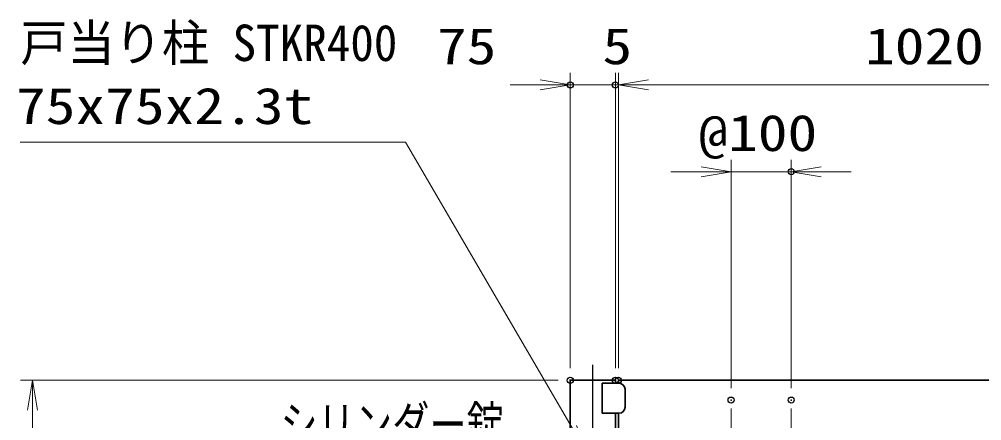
# Model space of a CAD drawing. Units: millimetres at full size. Extents: x -5940 to 5940, y -4200 to 4200.
# Drawn here: x -2978 to -1376, y -260 to 409 of the extents above; entities that cross this region are included whole.
import ezdxf
from ezdxf.enums import TextEntityAlignment as Align

# ---------------------------------------------------------------- set-up
doc = ezdxf.new("R2010")
doc.units = ezdxf.units.MM
doc.header["$LTSCALE"] = 20
doc.header["$PDMODE"] = 32
doc.header["$PDSIZE"] = 10
doc.linetypes.add('USER1', pattern=[18, 12, -1.5, 3, -1.5])
for name, color, linetype, lineweight in [('0-1_軸線', 200, 'USER1', 15), ('0-3_外形線', 7, 'Continuous', 35), ('0-4_寸法線', 4, 'Continuous', 18), ('0-5_0', 7, 'Continuous', 18), ('0-B_中心線', 6, 'USER1', 25)]:
    doc.layers.add(name, color=color, linetype=linetype, lineweight=lineweight)
doc.layers.add('0-6_Defpoints', color=7, linetype='Continuous')
doc.styles.add('ＭＳ ゴシック', font='')
doc.styles.get('ＭＳ ゴシック').set_extended_font_data('MS Gothic')

# ---------------------------------------------------------------- blocks, each defined once
blk = doc.blocks.new('_Open')
at = {"layer": '0-5_0'}
blk.add_line((-20, 3.333), (0, 0), dxfattribs=at)
blk.add_lwpolyline([(-20, -3.333), (0, 0), (-20, 0)], dxfattribs=at)
blk = doc.blocks.new('S30')
at = {"layer": '0-4_寸法線'}
for points in [[(-1880832.4, 54480593.2), (-1868012.2, 54480593.2), (-1862468.4, 54471070.6), (-1861965.3, 54470206.4)], [(-1862612.4, 54470986.8), (-1861965.3, 54470206.4), (-1862324.4, 54471154.5)]]:
    blk.add_lwpolyline(points, dxfattribs=at)
at = {"layer": '0-4_寸法線', "color": 254, "style": 'ＭＳ ゴシック'}
for s, width, p in [('戸当り柱 STKR400', 0.95, (-1880832.4, 54482932.5)), ('75x75x2.3t', 1.2, (-1880976.4, 54480832.5))]:
    blk.add_text(s, height=1212, dxfattribs=dict(at, width=width)).set_placement(p, align=Align.BOTTOM_LEFT)
blk = doc.blocks.new('S33')
at = {"layer": '0-4_寸法線'}
for points in [[(-1872043.1, 54469979.4), (-1864243.7, 54469979.4), (-1860589.8, 54463317.3), (-1860108.9, 54462440.5)], [(-1860736, 54463237.1), (-1860108.9, 54462440.5), (-1860443.7, 54463397.4)]]:
    blk.add_lwpolyline(points, dxfattribs=at)
at = {"layer": '0-4_寸法線', "color": 254, "style": 'ＭＳ ゴシック', "width": 0.75}
blk.add_text('シリンダー錠', height=1212, dxfattribs=at).set_placement((-1872177.5, 54470218.7), align=Align.BOTTOM_LEFT)
blk = doc.blocks.new('_DOTSMALL')
at = {"layer": '0-5_0'}
blk.add_line((-1.25, 0), (1.25, 0), dxfattribs=at)

msp = doc.modelspace()

# ---------------------------------------------------------------- linework, layer by layer
at = {"layer": '0-1_軸線'}
for p, q in [((-1793.52, -1559.01), (-1793.52, -225.01)), ((-1693.52, -1559.01), (-1693.52, -225.01))]:
    msp.add_line(p, q, dxfattribs=at)
at = {"layer": '0-3_外形線'}
for p, q in [((-2061.02, -1776.01), (-2061.02, -192.01)), ((-2061.02, -192.01), (-1986.02, -192.01)), ((-1986.02, -197.01), (-1986.02, -192.01)), ((-1981.02, -192.01), (-961.02, -192.01)), ((-1981.02, -197.01), (-1981.02, -192.01)), ((-2008.02, -197.01), (-1980.02, -197.01)), ((-2008.02, -197.01), (-2008.02, -247.01)), ((-1970.02, -207.01), (-1970.02, -237.01)), ((-1980.02, -247.01), (-2008.02, -247.01)), ((-1986.02, -1776.01), (-1986.02, -247.01)), ((-1981.02, -1594.01), (-1981.02, -247.01))]:
    msp.add_line(p, q, dxfattribs=at)
for centre, start, end in [((-1980.02, -207.01), 0, 90), ((-1980.02, -237.01), 270, 0)]:
    msp.add_arc(centre, 10, start, end, dxfattribs=at)
at = {"layer": '0-4_寸法線'}
for p, q in [((-2061.02, -172.01), (-2061.02, 319.93)), ((-1986.02, -172.01), (-1986.02, 319.93)), ((-1986.02, -172.01), (-1986.02, 319.93)), ((-1981.02, -172.01), (-1981.02, 319.93)), ((-1981.02, -172.01), (-1981.02, 319.93)), ((-2111.02, 299.93), (-2161.02, 299.93)), ((-1986.02, 299.93), (-2061.02, 299.93)), ((-1981.02, 299.93), (-1986.02, 299.93)), ((-1981.02, 299.93), (-961.02, 299.93)), ((-1931.02, 299.93), (-1881.02, 299.93)), ((-1793.52, -205.01), (-1793.52, 175.32)), ((-1693.52, -205.01), (-1693.52, 175.32)), ((-1843.52, 155.32), (-1893.52, 155.32)), ((-1793.52, 155.32), (-1693.52, 155.32)), ((-1643.52, 155.32), (-1593.52, 155.32)), ((-2081.02, -192.01), (-2976.12, -192.01)), ((-2956.12, -192.01), (-2956.12, -1692.01))]:
    msp.add_line(p, q, dxfattribs=at)
at = {"layer": '0-6_Defpoints'}
for p in [(-2061.02, 299.93), (-1986.02, 299.93), (-1693.52, 155.32), (-2061.02, -192.01), (-2061.02, -192.01), (-1986.02, -192.01), (-1981.02, -192.01), (-1793.52, -225.01), (-1693.52, -225.01)]:
    msp.add_point(p, dxfattribs=at)
at = {"layer": '0-B_中心線'}
msp.add_line((-2023.52, -1817.51), (-2023.52, -166.51), dxfattribs=at)

# ---------------------------------------------------------------- block references
at = {"layer": '0-4_寸法線'}
for name, p, xscale, yscale in [('S30', (91065.38, -2723824.98), 0.05, 0.05), ('_Open', (-2061.02, 299.93), 2.5, 2.5), ('_DOTSMALL', (-1986.02, 299.93), 2.5, 2.5), ('_Open', (-1793.52, 155.32), 2.5, 2.5), ('S33', (91065.38, -2723824.98), 0.05, 0.05)]:
    msp.add_blockref(name, p, dxfattribs=dict(at, xscale=xscale, yscale=yscale))
at = {"layer": '0-4_寸法線', "xscale": 2.5, "yscale": 2.5}
for name, p, rotation in [('_Open', (-1981.02, 299.93), 180), ('_Open', (-1981.02, 299.93), 180), ('_DOTSMALL', (-1986.02, 299.93), 180), ('_Open', (-1693.52, 155.32), 180), ('_Open', (-2956.12, -192.01), 90)]:
    msp.add_blockref(name, p, dxfattribs=dict(at, rotation=rotation))

# ---------------------------------------------------------------- texts
at = {"layer": '0-4_寸法線', "color": 254, "style": 'ＭＳ ゴシック', "width": 1.2}
for s, p in [('75', (-2282.99, 316.27)), ('5', (-2007.52, 316.27)), ('1020', (-1570.62, 316.27)), ('@100', (-1847.92, 171.67))]:
    msp.add_text(s, height=60.56, dxfattribs=at).set_placement(p, align=Align.BOTTOM_LEFT)

doc.saveas('drawing.dxf')
